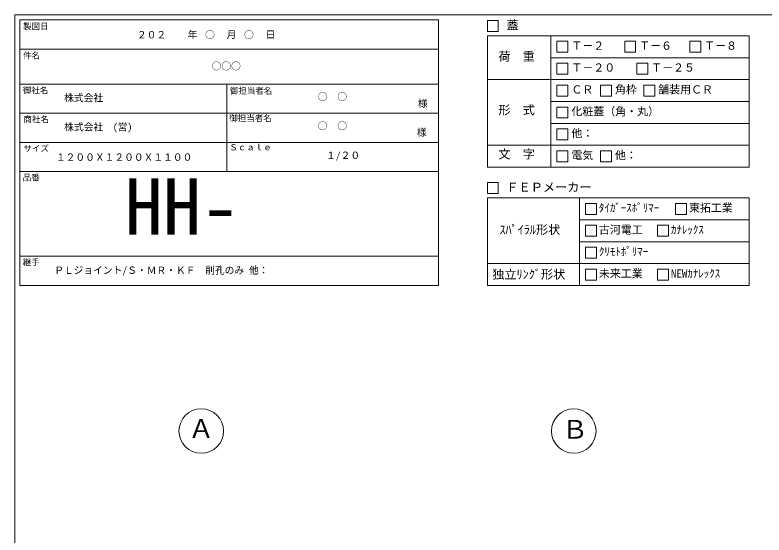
# Model space of a CAD drawing. Units: millimetres, scale not verified. Extents: x -6420 to 6420, y -3088 to 3088.
# Drawn here: x -1740 to 2361, y 238 to 3088 of the extents above; entities that cross this region are included whole.
import ezdxf
from ezdxf.enums import TextEntityAlignment as Align

# ---------------------------------------------------------------- set-up
doc = ezdxf.new("R2010")
doc.units = ezdxf.units.MM
doc.header["$LTSCALE"] = 20
for name, color, linetype, lineweight in [('0-2_waku', 7, 'Continuous', 18), ('0-3_gaikei', 7, 'Continuous', 18), ('0-D_文字１', 7, 'Continuous', 18), ('1-4_文字２', 7, 'Continuous', 5)]:
    doc.layers.add(name, color=color, linetype=linetype, lineweight=lineweight)
doc.styles.add('ＭＳ ゴシック', font='')
doc.styles.get('ＭＳ ゴシック').set_extended_font_data('MS Gothic')

msp = doc.modelspace()

# ---------------------------------------------------------------- linework, layer by layer
at = {"layer": '0-2_waku'}
for p, q in [((-1740.25, 3087.55), (-1740.25, -2612.45)), ((-1740.25, 3087.55), (6419.75, 3087.55)), ((-1713.58, 3060.89), (-1713.58, 1604.89)), ((-1713.58, 3060.89), (579.75, 3060.89)), ((-1713.58, 3060.89), (-1713.58, 1604.89)), ((-1713.58, 3060.89), (579.75, 3060.89)), ((-1713.58, 3060.89), (-1713.58, 1604.89)), ((579.75, 3060.89), (579.75, 1604.89)), ((846.42, 2973.18), (2279.75, 2973.18)), ((846.42, 2973.18), (846.42, 2253.18)), ((1193.97, 2973.18), (1193.97, 2253.18)), ((2279.75, 2973.18), (2279.75, 2253.18)), ((-1713.58, 2900.89), (579.75, 2900.89)), ((-1713.58, 2900.89), (579.75, 2900.89)), ((-1713.58, 2900.89), (579.75, 2900.89)), ((-1713.58, 2900.89), (579.75, 2900.89)), ((1193.97, 2853.18), (2279.75, 2853.18)), ((-1713.58, 2708.89), (579.75, 2708.89)), ((-1713.58, 2708.89), (579.75, 2708.89)), ((-580.25, 2708.89), (-580.25, 2228.89)), ((846.42, 2733.18), (2279.75, 2733.18)), ((1193.97, 2613.18), (2279.75, 2613.18)), ((-1713.58, 2548.89), (579.75, 2548.89)), ((1193.97, 2493.18), (2279.75, 2493.18)), ((-1713.58, 2388.89), (579.75, 2388.89)), ((846.42, 2373.18), (2279.75, 2373.18)), ((-1713.58, 2228.89), (579.75, 2228.89)), ((846.42, 2253.18), (2279.75, 2253.18)), ((846.42, 2084.89), (2279.75, 2084.89)), ((846.42, 2084.89), (846.42, 1604.89)), ((1350.17, 2084.89), (1350.17, 1604.89)), ((2279.75, 2084.89), (2279.75, 1604.89)), ((1350.17, 1964.89), (2279.75, 1964.89)), ((1350.17, 1844.89), (2279.75, 1844.89)), ((-1713.58, 1764.89), (579.75, 1764.89)), ((846.42, 1724.89), (2279.75, 1724.89)), ((-1713.58, 1604.89), (579.75, 1604.89)), ((846.42, 1604.89), (2279.75, 1604.89)), ((846.42, 1604.89), (2279.75, 1604.89))]:
    msp.add_line(p, q, dxfattribs=at)
at = {"layer": '0-3_gaikei'}
for centre in [(-720.25, 807.55), (1319.75, 807.55)]:
    msp.add_circle(centre, 121.88, dxfattribs=at)
at = {"layer": '0-D_文字１'}
for p, q in [((846.42, 3056.93), (846.42, 2996.93)), ((846.42, 2996.93), (906.42, 2996.93)), ((1227.71, 2943.18), (1287.71, 2943.18)), ((1227.71, 2943.18), (1227.71, 2883.18)), ((1227.71, 2943.18), (1227.71, 2883.18)), ((1227.71, 2943.18), (1287.71, 2943.18)), ((1227.71, 2943.18), (1227.71, 2883.18)), ((1227.71, 2943.18), (1287.71, 2943.18)), ((1287.71, 2943.18), (1287.71, 2883.18)), ((1287.71, 2943.18), (1287.71, 2883.18)), ((1287.71, 2943.18), (1287.71, 2883.18)), ((1598.49, 2943.18), (1658.49, 2943.18)), ((1598.49, 2943.18), (1598.49, 2883.18)), ((1658.49, 2943.18), (1658.49, 2883.18)), ((1954.76, 2943.18), (2014.76, 2943.18)), ((1954.76, 2943.18), (1954.76, 2883.18)), ((2014.76, 2943.18), (2014.76, 2883.18)), ((1227.71, 2883.18), (1287.71, 2883.18)), ((1227.71, 2883.18), (1287.71, 2883.18)), ((1227.71, 2883.18), (1287.71, 2883.18)), ((1598.49, 2883.18), (1658.49, 2883.18)), ((1954.76, 2883.18), (2014.76, 2883.18)), ((1227.71, 2823.18), (1287.71, 2823.18)), ((1227.71, 2823.18), (1227.71, 2763.18)), ((1287.71, 2823.18), (1287.71, 2763.18)), ((1664.35, 2823.18), (1724.35, 2823.18)), ((1664.35, 2823.18), (1664.35, 2763.18)), ((1724.35, 2823.18), (1724.35, 2763.18)), ((1227.71, 2763.18), (1287.71, 2763.18)), ((1664.35, 2763.18), (1724.35, 2763.18)), ((1227.71, 2703.18), (1287.71, 2703.18)), ((1227.71, 2703.18), (1227.71, 2643.18)), ((1227.71, 2703.18), (1227.71, 2643.18)), ((1287.71, 2703.18), (1287.71, 2643.18)), ((1287.71, 2703.18), (1287.71, 2643.18)), ((1466.37, 2703.18), (1526.37, 2703.18)), ((1466.37, 2703.18), (1466.37, 2643.18)), ((1526.37, 2703.18), (1526.37, 2643.18)), ((1703.05, 2703.18), (1763.05, 2703.18)), ((1703.05, 2703.18), (1703.05, 2643.18)), ((1763.05, 2703.18), (1763.05, 2643.18)), ((1227.71, 2643.18), (1287.71, 2643.18)), ((1227.71, 2643.18), (1287.71, 2643.18)), ((1466.37, 2643.18), (1526.37, 2643.18)), ((1703.05, 2643.18), (1763.05, 2643.18)), ((1227.71, 2583.18), (1227.71, 2523.18)), ((1287.71, 2583.18), (1287.71, 2523.18)), ((1227.71, 2523.18), (1287.71, 2523.18)), ((1227.71, 2463.18), (1287.71, 2463.18)), ((1227.71, 2463.18), (1227.71, 2403.18)), ((1227.71, 2463.18), (1227.71, 2403.18)), ((1287.71, 2463.18), (1287.71, 2403.18)), ((1287.71, 2463.18), (1287.71, 2403.18)), ((1227.71, 2403.18), (1287.71, 2403.18)), ((1227.71, 2403.18), (1287.71, 2403.18)), ((1227.71, 2343.18), (1227.71, 2283.18)), ((1466.37, 2343.18), (1466.37, 2283.18)), ((1227.71, 2283.18), (1287.71, 2283.18)), ((1466.37, 2283.18), (1526.37, 2283.18)), ((846.42, 2168.64), (846.42, 2108.64)), ((846.42, 2108.64), (906.42, 2108.64)), ((1383.91, 2054.89), (1383.91, 1994.89)), ((1876.69, 2054.89), (1936.69, 2054.89)), ((1876.69, 2054.89), (1876.69, 1994.89)), ((1876.69, 2054.89), (1936.69, 2054.89)), ((1876.69, 2054.89), (1876.69, 1994.89)), ((1876.69, 2054.89), (1936.69, 2054.89)), ((1876.69, 2054.89), (1876.69, 1994.89)), ((1936.69, 2054.89), (1936.69, 1994.89)), ((1936.69, 2054.89), (1936.69, 1994.89)), ((1936.69, 2054.89), (1936.69, 1994.89)), ((1383.91, 1994.89), (1443.91, 1994.89)), ((1876.69, 1994.89), (1936.69, 1994.89)), ((1876.69, 1994.89), (1936.69, 1994.89)), ((1876.69, 1994.89), (1936.69, 1994.89)), ((1383.91, 1934.89), (1443.91, 1934.89)), ((1383.91, 1934.89), (1383.91, 1874.89)), ((1443.91, 1934.89), (1443.91, 1874.89)), ((1778.45, 1934.89), (1778.45, 1874.89)), ((1383.91, 1874.89), (1443.91, 1874.89)), ((1778.45, 1874.89), (1838.45, 1874.89)), ((1383.91, 1814.89), (1383.91, 1754.89)), ((1383.91, 1754.89), (1443.91, 1754.89)), ((1383.91, 1694.89), (1443.91, 1694.89)), ((1383.91, 1694.89), (1383.91, 1634.89)), ((1443.91, 1694.89), (1443.91, 1634.89)), ((1778.45, 1694.89), (1838.45, 1694.89)), ((1778.45, 1694.89), (1778.45, 1634.89)), ((1838.45, 1694.89), (1838.45, 1634.89)), ((1383.91, 1634.89), (1443.91, 1634.89)), ((1778.45, 1634.89), (1838.45, 1634.89))]:
    msp.add_line(p, q, dxfattribs=at)
for points in [[(846.42, 3056.93), (906.42, 3056.93), (906.42, 2996.93)], [(846.42, 3056.93), (906.42, 3056.93), (906.42, 2996.93)], [(1227.71, 2703.18), (1287.71, 2703.18), (1287.71, 2643.18)], [(1227.71, 2703.18), (1227.71, 2643.18), (1287.71, 2643.18)], [(1227.71, 2583.18), (1287.71, 2583.18), (1287.71, 2523.18)], [(1227.71, 2463.18), (1287.71, 2463.18), (1287.71, 2403.18)], [(1227.71, 2463.18), (1227.71, 2403.18), (1287.71, 2403.18)], [(1227.71, 2343.18), (1287.71, 2343.18), (1287.71, 2283.18)], [(1466.37, 2343.18), (1526.37, 2343.18), (1526.37, 2283.18)], [(846.42, 2168.64), (906.42, 2168.64), (906.42, 2108.64)], [(1383.91, 2054.89), (1443.91, 2054.89), (1443.91, 1994.89)], [(1778.45, 1934.89), (1838.45, 1934.89), (1838.45, 1874.89)], [(1383.91, 1814.89), (1443.91, 1814.89), (1443.91, 1754.89)]]:
    msp.add_lwpolyline(points, dxfattribs=at)

# ---------------------------------------------------------------- texts
at = {"layer": '0-D_文字１', "style": 'ＭＳ ゴシック'}
for s, height, p in [('製図日', 33.24, (-1695.89, 2998.96)), ('蓋', 48.88, (950.53, 2993.05)), ('\u3000\u3000年\u3000\u3000\u3000月\u3000\u3000\u3000日', 39.1, (-901.17, 2948.82)), ('Ｔ－２', 43.99, (1306.57, 2883.83)), ('Ｔ－６', 43.99, (1677.34, 2883.83)), ('Ｔ－８', 43.99, (2033.62, 2883.83)), ('件名', 33.24, (-1695.89, 2838.96)), ('荷\u3000重', 48.88, (906.37, 2821.45)), ('Ｔ－２０', 43.99, (1306.57, 2763.83)), ('Ｔ－２５', 43.99, (1743.21, 2763.83)), ('角枠', 43.99, (1545.23, 2643.83)), ('舗装用ＣＲ', 43.99, (1781.9, 2643.83)), ('御社名', 33.24, (-1697.18, 2648.28)), ('御担当者名', 33.24, (-563.97, 2645.34)), ('御担当者名', 33.24, (-563.97, 2645.34)), ('ＣＲ', 43.99, (1306.57, 2643.83)), ('様', 39.1, (466.36, 2571.33)), ('形\u3000式', 48.88, (906.37, 2528.17)), ('化粧蓋（角・丸）', 43.99, (1306.57, 2523.83)), ('御担当者名', 33.24, (-566.92, 2495.59)), ('商社名', 33.24, (-1693.71, 2489.56)), ('様', 39.1, (460.37, 2412.78)), ('他：', 43.99, (1306.57, 2403.83)), ('Ｓｃａｌｅ', 33.24, (-566.92, 2335.59)), ('サイズ', 33.24, (-1693.71, 2329.56)), ('１/２０', 39.1, (-36.85, 2286.91)), ('文\u3000字', 48.88, (906.37, 2286.19)), ('電気', 43.99, (1306.57, 2283.83)), ('他：', 43.99, (1545.23, 2283.83)), ('１２００Ｘ１２００Ｘ１１００', 39.1, (-1515.91, 2276.82)), ('品番', 33.24, (-1697.71, 2170.03)), ('HH-', 307.9, (-1139.28, 1791.33)), ('ＦＥＰメーカー', 48.88, (950.53, 2104.75)), ('ﾀｲｶﾞｰｽﾎﾟﾘﾏｰ', 43.99, (1457.2, 1995.54)), ('東拓工業', 43.99, (1949.98, 1995.54)), ('ｽﾊﾟｲﾗﾙ形状', 48.88, (912.58, 1872.01)), ('古河電工', 43.99, (1457.2, 1875.54)), ('ｶﾅﾚｯｸｽ', 43.99, (1851.74, 1875.54)), ('ｸﾘﾓﾄﾎﾟﾘﾏｰ', 43.99, (1457.2, 1755.54)), ('継手', 33.24, (-1697.71, 1706.03)), ('ＰＬジョイント/Ｓ・ＭＲ・ＫＦ\u3000削孔のみ 他：', 39.1, (-1525.59, 1657.16)), ('独立ﾘﾝｸﾞ形状', 48.88, (873.2, 1627.37)), ('未来工業', 43.99, (1457.2, 1635.54)), ('NEWｶﾅﾚｯｸｽ', 43.99, (1851.74, 1635.54)), ('Ａ', 103.1, (-791.23, 738.97)), ('Ｂ', 103.1, (1256.1, 734.32))]:
    msp.add_text(s, height=height, dxfattribs=at).set_placement(p, align=Align.BOTTOM_LEFT)
at = {"layer": '1-4_文字２', "style": 'ＭＳ ゴシック'}
for s, p in [('\u3000\u3000２０２\u3000\u3000\u3000\u3000○\u3000\u3000\u3000○', (-1179.14, 2947.78)), ('○○○', (-663.56, 2776.01)), ('株式会社', (-1470.91, 2602.33)), ('○\u3000○', (-81.87, 2608.17)), ('○\u3000○', (-81.87, 2448.17)), ('株式会社\u3000(営)', (-1470.91, 2442.33))]:
    msp.add_text(s, height=39.1, dxfattribs=at).set_placement(p, align=Align.BOTTOM_LEFT)

doc.saveas('drawing.dxf')
